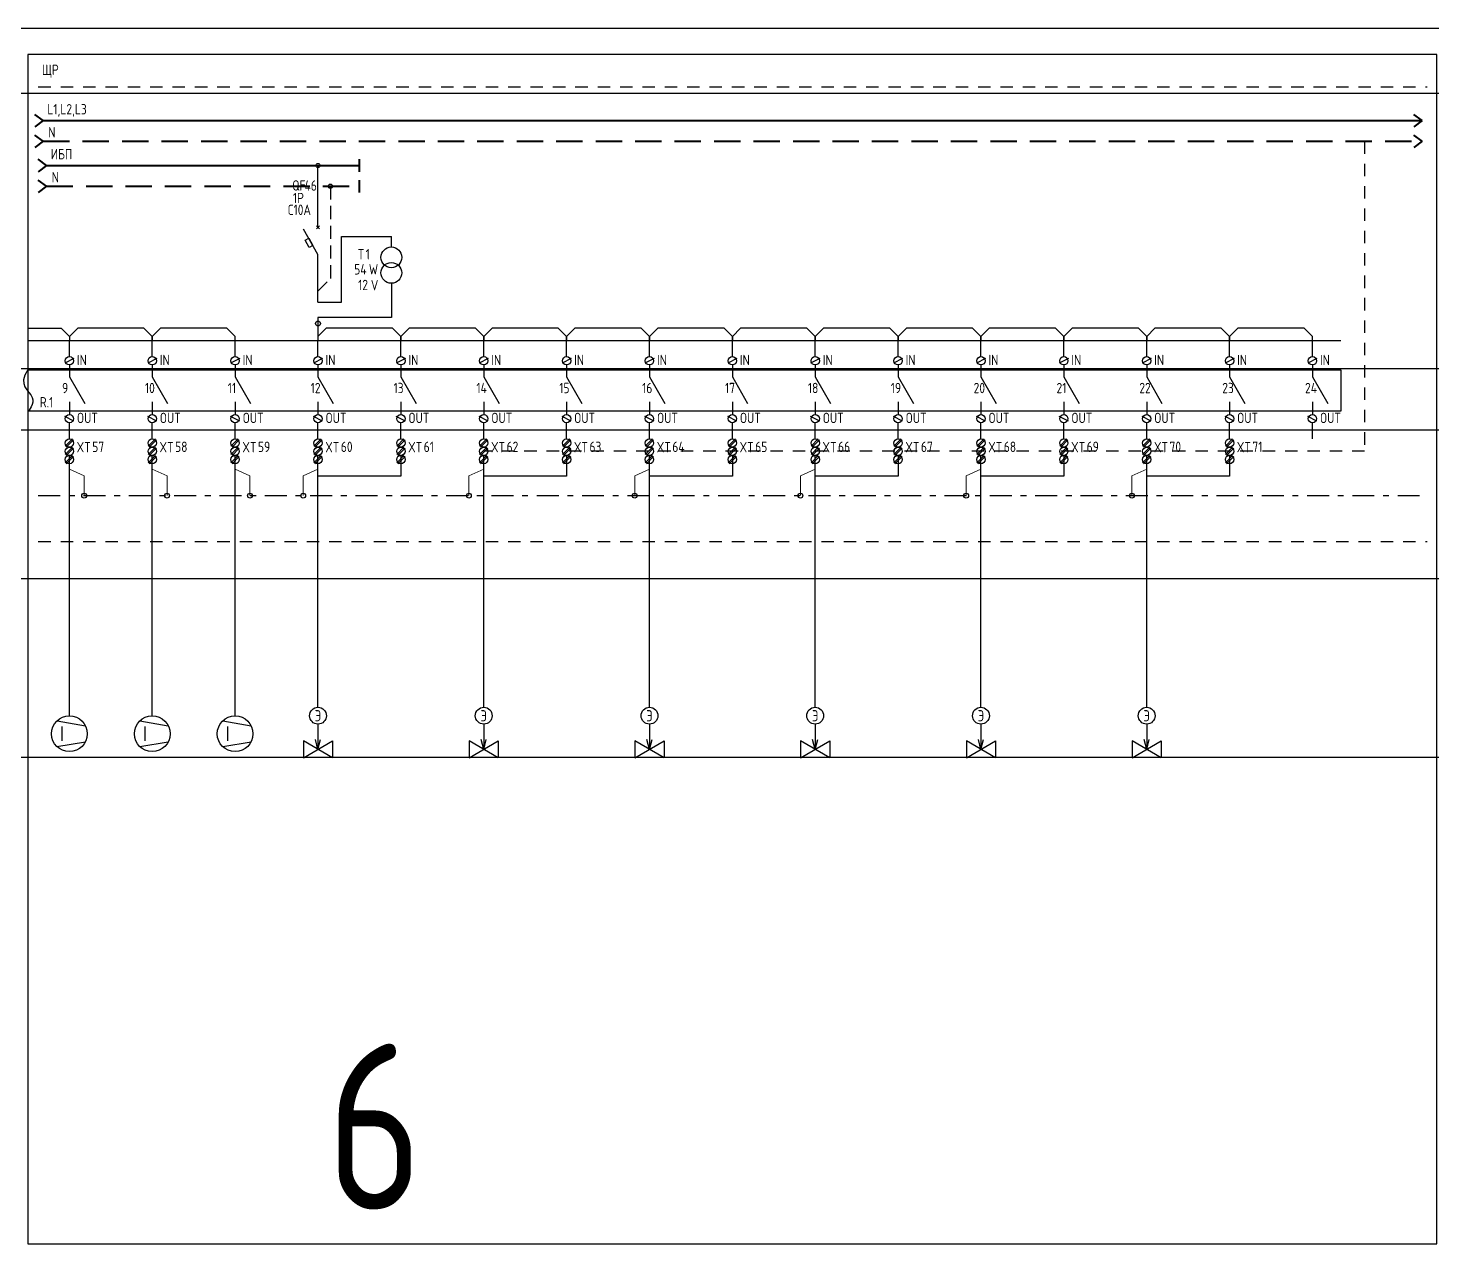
# Model space of a CAD drawing. Header units: millimetres. Extents: x -174 to 283928, y 1291 to 21053.
# Drawn here: x 1755 to 2093.8, y 1291 to 1584.4 of the extents above; entities that cross this region are included whole.
import ezdxf
from ezdxf.enums import TextEntityAlignment as Align

# ---------------------------------------------------------------- set-up
doc = ezdxf.new("R2010")
doc.units = ezdxf.units.MM
for name, pattern in [('HIDDEN2', [4.7625, 3.175, -1.5875]), ('JIS_02_0.7', [1.35, 0.75, -0.6]), ('Штрихштриховая', [10.936111, 5.291667, -2.116667, 1.411111, -2.116667])]:
    doc.linetypes.add(name, pattern=pattern)
doc.layers.add('0-Область подсчета', color=152, linetype='Continuous', plot=False, transparency=0.5)
for name, color, linetype in [('0_UNC_11 Мот. Оборудование', 1, 'Continuous'), ('0_ХТ', 7, 'Continuous'), ('Нумерация QF', 7, 'Continuous')]:
    doc.layers.add(name, color=color, linetype=linetype)
doc.layers.add('_0_ PE_проводник', color=3, linetype='Штрихштриховая', lineweight=20)
doc.styles.add('UNC_A', font='GOST2304A.ttf')
doc.styles.add('UNC_GOST_Scheme', font='GOST2304A.ttf')
doc.styles.add('Unecom', font='GOST2304A.ttf', dxfattribs={"height": 2.5})

# ---------------------------------------------------------------- blocks, each defined once
blk = doc.blocks.new('24-4')
for p, q in [((0, 19.84), (0, 23.7)), ((20, 19.84), (20, 23.7)), ((40, 19.84), (40, 23.7)), ((60, 19.84), (60, 23.7)), ((80, 19.84), (80, 23.7)), ((100, 19.84), (100, 23.7)), ((120, 19.84), (120, 23.7)), ((140, 19.84), (140, 23.7)), ((160, 19.84), (160, 23.7)), ((180, 19.84), (180, 23.7)), ((200, 19.84), (200, 23.7)), ((220, 19.84), (220, 23.7)), ((240, 19.84), (240, 23.7)), ((260, 19.84), (260, 23.7)), ((280, 19.84), (280, 23.7)), ((300, 19.84), (300, 23.7)), ((0, 17.84), (0, 14.96)), ((20, 17.84), (20, 14.96)), ((40, 17.84), (40, 14.96)), ((60, 17.84), (60, 14.96)), ((80, 17.84), (80, 14.96)), ((100, 17.84), (100, 14.96)), ((120, 17.84), (120, 14.96)), ((140, 17.84), (140, 14.96)), ((160, 17.84), (160, 14.96)), ((180, 17.84), (180, 14.96)), ((200, 17.84), (200, 14.96)), ((220, 17.84), (220, 14.96)), ((240, 17.84), (240, 14.96)), ((260, 17.84), (260, 14.96)), ((280, 17.84), (280, 14.96)), ((300, 17.84), (300, 14.96)), ((0, 14.96), (3.69, 8.57)), ((20, 14.96), (23.69, 8.57)), ((40, 14.96), (43.69, 8.57)), ((60, 14.96), (63.69, 8.57)), ((80, 14.96), (83.69, 8.57)), ((100, 14.96), (103.69, 8.57)), ((120, 14.96), (123.69, 8.57)), ((140, 14.96), (143.69, 8.57)), ((160, 14.96), (163.69, 8.57)), ((180, 14.96), (183.69, 8.57)), ((200, 14.96), (203.69, 8.57)), ((220, 14.96), (223.69, 8.57)), ((240, 14.96), (243.69, 8.57)), ((260, 14.96), (263.69, 8.57)), ((280, 14.96), (283.69, 8.57)), ((300, 14.96), (303.69, 8.57)), ((0, 8.96), (0, 5.86)), ((20, 8.96), (20, 5.86)), ((40, 8.96), (40, 5.86)), ((60, 8.96), (60, 5.86)), ((80, 8.96), (80, 5.86)), ((100, 8.96), (100, 5.86)), ((120, 8.96), (120, 5.86)), ((140, 8.96), (140, 5.86)), ((160, 8.96), (160, 5.86)), ((180, 8.96), (180, 5.86)), ((200, 8.96), (200, 5.86)), ((220, 8.96), (220, 5.86)), ((240, 8.96), (240, 5.86)), ((260, 8.96), (260, 5.86)), ((280, 8.96), (280, 5.86)), ((300, 8.96), (300, 5.86)), ((0, 0), (0, 3.86)), ((20, 0), (20, 3.86)), ((40, 0), (40, 3.86)), ((60, 0), (60, 3.86)), ((80, 0), (80, 3.86)), ((100, 0), (100, 3.86)), ((120, 0), (120, 3.86)), ((140, 0), (140, 3.86)), ((160, 0), (160, 3.86)), ((180, 0), (180, 3.86)), ((200, 0), (200, 3.86)), ((220, 0), (220, 3.86)), ((240, 0), (240, 3.86)), ((260, 0), (260, 3.86)), ((280, 0), (280, 3.86)), ((300, 0), (300, 3.86))]:
    blk.add_line(p, q)
at = {"linetype": 'ByBlock', "lineweight": -2}
for points in [[(1.1, 19.4), (-1.1, 18.28)], [(21.1, 19.4), (18.9, 18.28)], [(41.1, 19.4), (38.9, 18.28)], [(61.1, 19.4), (58.9, 18.28)], [(81.1, 19.4), (78.9, 18.28)], [(101.1, 19.4), (98.9, 18.28)], [(121.1, 19.4), (118.9, 18.28)], [(141.1, 19.4), (138.9, 18.28)], [(161.1, 19.4), (158.9, 18.28)], [(181.1, 19.4), (178.9, 18.28)], [(201.1, 19.4), (198.9, 18.28)], [(221.1, 19.4), (218.9, 18.28)], [(241.1, 19.4), (238.9, 18.28)], [(261.1, 19.4), (258.9, 18.28)], [(281.1, 19.4), (278.9, 18.28)], [(301.1, 19.4), (298.9, 18.28)], [(1.1, 4.3), (-1.1, 5.42)], [(21.1, 4.3), (18.9, 5.42)], [(41.1, 4.3), (38.9, 5.42)], [(61.1, 4.3), (58.9, 5.42)], [(81.1, 4.3), (78.9, 5.42)], [(101.1, 4.3), (98.9, 5.42)], [(121.1, 4.3), (118.9, 5.42)], [(141.1, 4.3), (138.9, 5.42)], [(161.1, 4.3), (158.9, 5.42)], [(181.1, 4.3), (178.9, 5.42)], [(201.1, 4.3), (198.9, 5.42)], [(221.1, 4.3), (218.9, 5.42)], [(241.1, 4.3), (238.9, 5.42)], [(261.1, 4.3), (258.9, 5.42)], [(281.1, 4.3), (278.9, 5.42)], [(301.1, 4.3), (298.9, 5.42)]]:
    blk.add_lwpolyline(points, dxfattribs=at)
for points in [[(-10.03, 16.65), (306.83, 16.65)], [(306.83, 16.65), (306.83, 6.65)], [(306.83, 6.65), (-9.94, 6.65)]]:
    blk.add_lwpolyline(points)
for centre in [(0, 18.84), (20, 18.84), (40, 18.84), (60, 18.84), (80, 18.84), (100, 18.84), (120, 18.84), (140, 18.84), (160, 18.84), (180, 18.84), (200, 18.84), (220, 18.84), (240, 18.84), (260, 18.84), (280, 18.84), (300, 18.84), (0, 4.86), (20, 4.86), (40, 4.86), (60, 4.86), (80, 4.86), (100, 4.86), (120, 4.86), (140, 4.86), (160, 4.86), (180, 4.86), (200, 4.86), (220, 4.86), (240, 4.86), (260, 4.86), (280, 4.86), (300, 4.86)]:
    blk.add_circle(centre, 1)
blk.add_open_spline([(-10.03, 16.65), (-12.64, 12.91), (-6.61, 10.25), (-9.94, 6.65), (-9.94, 6.65)], degree=3)
at = {"char_height": 2.5, "attachment_point": 1, "style": 'UNC_A'}
for s, width, heights, insert in [('IN', 3.0901, [3.08], (1.82, 20.28)), ('IN', 3.0901, [3.08], (21.82, 20.28)), ('IN', 3.0901, [3.08], (41.82, 20.28)), ('IN', 3.0901, [3.08], (61.82, 20.28)), ('IN', 3.0901, [3.08], (81.82, 20.28)), ('IN', 3.0901, [3.08], (101.82, 20.28)), ('IN', 3.0901, [3.08], (121.82, 20.28)), ('IN', 3.0901, [3.08], (141.82, 20.28)), ('IN', 3.0901, [3.08], (161.82, 20.28)), ('IN', 3.0901, [3.08], (181.82, 20.28)), ('IN', 3.0901, [3.08], (201.82, 20.28)), ('IN', 3.0901, [3.08], (221.82, 20.28)), ('IN', 3.0901, [3.08], (241.82, 20.28)), ('IN', 3.0901, [3.08], (261.82, 20.28)), ('IN', 3.0901, [3.08], (281.82, 20.28)), ('IN', 3.0901, [3.08], (301.82, 20.28)), ('9', 4.9854, [3.08], (-1.77, 13.52)), ('10', 4.9854, [3.08], (18.23, 13.52)), ('11', 4.9854, [3.08], (38.23, 13.52)), ('12', 4.9854, [3.08], (58.23, 13.52)), ('13', 4.9854, [3.08], (78.23, 13.52)), ('14', 4.9854, [3.08], (98.23, 13.52)), ('15', 4.9854, [3.08], (118.23, 13.52)), ('16', 4.9854, [3.08], (138.23, 13.52)), ('17', 4.9854, [3.08], (158.23, 13.52)), ('18', 14.3119, [4.09], (178.23, 13.52)), ('19', 4.9854, [3.08], (198.23, 13.52)), ('20', 4.9854, [3.08], (218.23, 13.52)), ('21', 4.9854, [3.08], (238.23, 13.52)), ('22', 4.9854, [3.08], (258.23, 13.52)), ('23', 4.9854, [3.08], (278.23, 13.52)), ('24', 4.9854, [3.08], (298.23, 13.52)), ('OUT', 4.6795, [3.08], (1.82, 6.3)), ('OUT', 4.6795, [3.08], (21.82, 6.3)), ('OUT', 4.6795, [3.08], (41.82, 6.3)), ('OUT', 4.6795, [3.08], (61.82, 6.3)), ('OUT', 4.6795, [3.08], (81.82, 6.3)), ('OUT', 4.6795, [3.08], (101.82, 6.3)), ('OUT', 4.6795, [3.08], (121.82, 6.3)), ('OUT', 4.6795, [3.08], (141.82, 6.3)), ('OUT', 4.6795, [3.08], (161.82, 6.3)), ('OUT', 4.6795, [3.08], (181.82, 6.3)), ('OUT', 4.6795, [3.08], (201.82, 6.3)), ('OUT', 4.6795, [3.08], (221.82, 6.3)), ('OUT', 4.6795, [3.08], (241.82, 6.3)), ('OUT', 4.6795, [3.08], (261.82, 6.3)), ('OUT', 4.6795, [3.08], (281.82, 6.3)), ('OUT', 4.6795, [3.08], (301.82, 6.3))]:
    blk.add_mtext_dynamic_manual_height_columns(s, width=width, gutter_width=12.5, heights=heights, dxfattribs=dict(at, insert=insert))
blk = doc.blocks.new('*U269')
at = {"lineweight": 40}
for p, q in [((0, 0), (-2, 1.5)), ((0, 0), (-2, -1.5)), ((332.84, 0), (330.84, 1.5)), ((332.84, 0), (330.84, -1.5)), ((0, -5), (-2, -3.5)), ((0, -5), (-2, -6.5)), ((332.84, -5), (330.84, -3.5)), ((332.84, -5), (330.84, -6.5))]:
    blk.add_line(p, q, dxfattribs=at)
at = {"linetype": 'ByBlock', "lineweight": 40}
blk.add_lwpolyline([(0, 0), (332.84, 0)], dxfattribs=at)
at = {"color": 4, "linetype": 'HIDDEN2', "lineweight": 40, "ltscale": 2}
blk.add_lwpolyline([(0, -5), (332.84, -5)], dxfattribs=at)
at = {"insert": (1.24, -1.57), "char_height": 2.5, "attachment_point": 1, "style": 'UNC_A'}
blk.add_mtext_dynamic_manual_height_columns('N', width=3.8436, gutter_width=12.5, heights=[0], dxfattribs=at)
at = {"style": 'UNC_A'}
blk.add_attdef('ЛИНИЯ', (1, 1.5), '', height=2.5, dxfattribs=at)
blk = doc.blocks.new('*U89')
at = {"color": 0}
for p, q in [((-1.72, 1.82), (2.25, 1.09)), ((-1.01, -1), (-1, 1.01)), ((-1.74, -1.8), (2.24, -1.12))]:
    blk.add_line(p, q, dxfattribs=at)
blk.add_circle((0, 0), 2.5, dxfattribs=at)
at = {"color": 18, "true_color": 0x000000, "style": 'Unecom'}
blk.add_attdef('V.', (-0.77, 5.77), '', height=2.5, dxfattribs=at)
blk = doc.blocks.new('XT')
at = {"color": 32, "true_color": 0xcd6928}
for p, q in [((0.75, 0), (-1, -1.75)), ((1, -0.25), (-0.75, -2))]:
    blk.add_line(p, q, dxfattribs=at)
at = {"color": 5}
for p, q in [((0.75, -2), (-1, -3.75)), ((1, -2.25), (-0.75, -4))]:
    blk.add_line(p, q, dxfattribs=at)
at = {"color": 3}
for p, q in [((0.75, -4), (-1, -5.75)), ((1, -4.25), (-0.75, -6))]:
    blk.add_line(p, q, dxfattribs=at)
at = {"color": 32, "true_color": 0xcd6928}
blk.add_circle((0, -1), 1, dxfattribs=at)
at = {"color": 5}
blk.add_circle((0, -3), 1, dxfattribs=at)
at = {"color": 3}
blk.add_circle((0, -5), 1, dxfattribs=at)
at = {"style": 'UNC_A'}
blk.add_attdef('1', (1.75, 0.11), '', height=2.5, dxfattribs=at)
blk = doc.blocks.new('*U234')
at = {"color": 0, "linetype": 'ByBlock'}
for p, q in [((-1.3, 2.25), (1.3, -2.25)), ((-1.3, -2.25), (1.3, 2.25)), ((1.3, 2.25), (-1.3, 2.25)), ((0, 0), (1.51, 0.4)), ((3.9, 0), (0, 0)), ((0, 0), (1.51, -0.4)), ((1.3, -2.25), (-1.3, -2.25))]:
    blk.add_line(p, q, dxfattribs=at)
blk.add_circle((5.2, 0), 1.3, dxfattribs=at)
at = {"color": 0, "linetype": 'ByBlock', "style": 'UNC_GOST_Scheme'}
blk.add_text('Э', height=1.73, rotation=270, dxfattribs=at).set_placement((5.2, 0), align=Align.MIDDLE_CENTER)
at = {"color": 18, "true_color": 0x000000, "style": 'Unecom'}
blk.add_attdef('EK.', (-1.64, 7.72), '', height=2.5, dxfattribs=at)
blk = doc.blocks.new('*U306')
for p, q in [((0, -36.27), (0, -21.34)), ((0, -42.79), (-3.51, -36.72)), ((-0.35, -36.62), (0.35, -35.91)), ((0.35, -36.62), (-0.35, -35.91)), ((0, -54.31), (0, -42.79))]:
    blk.add_line(p, q)
at = {"color": 4, "linetype": 'HIDDEN2'}
for p in [(3, -26.34), (0, -51.65)]:
    blk.add_line(p, (3, -48.65), dxfattribs=at)
blk.add_lwpolyline([(-2.12, -41.12), (-3.12, -39.39), (-2.25, -38.89), (-1.25, -40.62)], close=True)
for centre in [(0, -21.34), (3, -26.34)]:
    blk.add_circle(centre, 0.5)
at = {"insert": (-6.21, -24.9), "char_height": 2.5, "attachment_point": 1, "style": 'Unecom'}
blk.add_mtext_dynamic_manual_height_columns('\\pxql;QF', width=5.7065, gutter_width=12.5, heights=[4.37], dxfattribs=at)
at = {"style": 'Unecom'}
blk.add_attdef('N', (-3.15, -27.4), '', height=2.5, dxfattribs=at)
for tag, p in [('P', (-3.4, -30.43)), ('A', (-1.7, -33.28))]:
    blk.add_attdef(tag, text='', height=2.5, dxfattribs=at).set_placement(p, align=Align.RIGHT)
blk = doc.blocks.new('*U307')
at = {"lineweight": 40}
for p, q in [((0, 0), (-2, 1.5)), ((0, 0), (-2, -1.5)), ((0, -5), (-2, -3.5)), ((0, -5), (-2, -6.5))]:
    blk.add_line(p, q, dxfattribs=at)
at = {"linetype": 'ByBlock', "lineweight": 40}
for points in [[(0, 0), (75.42, 0)], [(75.42, 1.5), (75.42, -1.5)], [(75.42, -3.5), (75.42, -6.5)]]:
    blk.add_lwpolyline(points, dxfattribs=at)
at = {"color": 4, "linetype": 'HIDDEN2', "lineweight": 40, "ltscale": 2}
blk.add_lwpolyline([(0, -5), (75.42, -5)], dxfattribs=at)
at = {"insert": (1.24, -1.57), "char_height": 2.5, "attachment_point": 1, "style": 'UNC_A'}
blk.add_mtext_dynamic_manual_height_columns('N', width=3.8436, gutter_width=12.5, heights=[0], dxfattribs=at)
at = {"style": 'UNC_A'}
blk.add_attdef('ЛИНИЯ', (1, 1.5), '', height=2.5, dxfattribs=at)
blk = doc.blocks.new('БП')
at = {"color": 0, "lineweight": 25}
for p, q in [((0, -2.5), (0, 0)), ((0, -11.25), (0, -13.75))]:
    blk.add_line(p, q, dxfattribs=at)
for centre in [(0, -5), (0, -8.75)]:
    blk.add_circle(centre, 2.5, dxfattribs=at)
at = {"lineweight": 25, "char_height": 2.5, "attachment_point": 1, "style": 'UNC_A'}
for s, width, insert in [('T', 2.5, (-8.13, -3)), ('W', 2.4816, (-5.43, -6.65)), ('V', 2.5983, (-4.95, -10.45))]:
    blk.add_mtext_dynamic_manual_height_columns(s, width=width, gutter_width=12.5, heights=[0], dxfattribs=dict(at, insert=insert))
at = {"lineweight": 25, "style": 'UNC_A'}
blk.add_attdef('N', (-6.19, -5.48), '', height=2.5, dxfattribs=at)
for tag, p in [('W', (-5.98, -9.14)), ('V', (-5.63, -12.91))]:
    blk.add_attdef(tag, text='', height=2.5, dxfattribs=at).set_placement(p, align=Align.RIGHT)

msp = doc.modelspace()

# ---------------------------------------------------------------- linework, layer by layer
at = {"color": 6}
msp.add_lwpolyline([(2095, 1577.99), (1755, 1577.99), (1755, 1290.99), (2095, 1290.99), (2095, 1577.99)], dxfattribs=at)
at = {"linetype": 'JIS_02_0.7', "ltscale": 4}
for points in [[(1757.499, 1570.16), (2092.679, 1570.16)], [(1757.499, 1460.471), (2092.679, 1460.471)]]:
    msp.add_lwpolyline(points, dxfattribs=at)
at = {"color": 4, "linetype": 'JIS_02_0.7', "ltscale": 4}
msp.add_lwpolyline([(2077.582, 1557.041), (2077.582, 1482.249), (1865, 1482.248)], dxfattribs=at)
for points in [[(1825, 1518.239), (1830.644, 1518.239), (1830.644, 1534.046), (1842.703, 1534.046)], [(1842.703, 1520.626), (1842.703, 1514.517), (1825, 1514.517), (1825, 1513.081)], [(1755.059, 1511.949), (1763, 1511.949), (1765, 1509.949), (1765, 1508.949)], [(1785, 1508.949), (1785, 1509.949), (1783, 1511.949), (1767, 1511.949), (1765, 1509.949), (1765, 1508.949)], [(1805, 1508.949), (1805, 1509.949), (1803, 1511.949), (1787, 1511.949), (1785, 1509.949), (1785, 1508.949)], [(1825, 1513.081), (1825, 1508.949)], [(1845, 1508.949), (1845, 1509.949), (1843, 1511.949), (1827, 1511.949), (1825, 1509.949), (1825, 1508.949)], [(1865, 1508.949), (1865, 1509.949), (1863, 1511.949), (1847, 1511.949), (1845, 1509.949), (1845, 1508.949)], [(1885, 1508.949), (1885, 1509.949), (1883, 1511.949), (1867, 1511.949), (1865, 1509.949), (1865, 1508.949)], [(1905, 1508.949), (1905, 1509.949), (1903, 1511.949), (1887, 1511.949), (1885, 1509.949), (1885, 1508.949)], [(1925, 1508.949), (1925, 1509.949), (1923, 1511.949), (1907, 1511.949), (1905, 1509.949), (1905, 1508.949)], [(1945, 1508.949), (1945, 1509.949), (1943, 1511.949), (1927, 1511.949), (1925, 1509.949), (1925, 1508.949)], [(1965, 1508.949), (1965, 1509.949), (1963, 1511.949), (1947, 1511.949), (1945, 1509.949), (1945, 1508.949)], [(1985, 1508.949), (1985, 1509.949), (1983, 1511.949), (1967, 1511.949), (1965, 1509.949), (1965, 1508.949)], [(2005, 1508.949), (2005, 1509.949), (2003, 1511.949), (1987, 1511.949), (1985, 1509.949), (1985, 1508.949)], [(2025, 1508.949), (2025, 1509.949), (2023, 1511.949), (2007, 1511.949), (2005, 1509.949), (2005, 1508.949)], [(2045, 1508.949), (2045, 1509.949), (2043, 1511.949), (2027, 1511.949), (2025, 1509.949), (2025, 1508.949)], [(2065, 1508.949), (2065, 1509.949), (2063, 1511.949), (2047, 1511.949), (2045, 1509.949), (2045, 1508.949)], [(1764.998, 1418.422), (1765, 1481.249)], [(1764.998, 1418.422), (1765, 1481.249)], [(1784.998, 1418.422), (1785, 1481.249)], [(1784.998, 1418.422), (1785, 1481.249)], [(1804.998, 1418.422), (1805, 1481.249)], [(1804.998, 1418.422), (1805, 1481.249)], [(1824.998, 1420.486), (1825, 1481.249)], [(1845, 1481.252), (1845, 1476.252), (1825, 1476.252)], [(1864.998, 1420.486), (1865, 1481.249)], [(1885, 1481.252), (1885, 1476.252), (1865, 1476.252)], [(1904.998, 1420.486), (1905, 1481.249)], [(1925, 1481.252), (1925, 1476.252), (1905, 1476.252)], [(1944.998, 1420.486), (1945, 1481.249)], [(1965, 1481.252), (1965, 1476.252), (1945, 1476.252)], [(1984.998, 1420.486), (1985, 1481.249)], [(2005, 1481.252), (2005, 1476.252), (1985, 1476.252)], [(2024.998, 1420.486), (2025, 1481.249)], [(2045, 1481.252), (2045, 1476.252), (2025, 1476.252)]]:
    msp.add_lwpolyline(points)
at = {"color": 1}
msp.add_lwpolyline([(1755.059, 1508.949), (2071.828, 1508.949)], dxfattribs=at)
at = {"color": 3, "linetype": 'Штрихштриховая'}
msp.add_lwpolyline([(1757.499, 1471.568), (2092.679, 1471.568)], dxfattribs=at)
at = {"color": 0, "linetype": 'ByBlock', "lineweight": -3}
for centre in [(1825, 1513.081), (1768.573, 1471.545), (1788.573, 1471.545), (1808.573, 1471.545), (1821.43, 1471.543), (1861.43, 1471.543), (1901.43, 1471.543), (1941.43, 1471.543), (1981.43, 1471.543), (2021.43, 1471.543)]:
    msp.add_circle(centre, 0.575, dxfattribs=at)
at = {"layer": '0-Область подсчета'}
for points in [[(147.309, 1584.367), (6296.248, 1584.367), (6296.248, 1408.375), (147.309, 1408.375)], [(150.349, 1568.697), (6220.211, 1568.697), (6220.211, 1502.163), (150.349, 1502.163)], [(142.142, 1487.401), (6300.609, 1487.401), (6300.609, 1451.513), (142.142, 1451.513)]]:
    msp.add_lwpolyline(points, close=True, dxfattribs=at)
at = {"layer": '_0_ PE_проводник'}
for points in [[(1768.573, 1471.545), (1768.573, 1476.313), (1765, 1477.936)], [(1788.573, 1471.545), (1788.573, 1476.313), (1785, 1477.936)], [(1808.573, 1471.545), (1808.573, 1476.313), (1805, 1477.936)], [(1821.43, 1471.543), (1821.427, 1476.311), (1825, 1477.936)], [(1861.43, 1471.543), (1861.427, 1476.311), (1865, 1477.936)], [(1901.43, 1471.543), (1901.427, 1476.311), (1905, 1477.936)], [(1941.43, 1471.543), (1941.427, 1476.311), (1945, 1477.936)], [(1981.43, 1471.543), (1981.427, 1476.311), (1985, 1477.936)], [(2021.43, 1471.543), (2021.427, 1476.311), (2025, 1477.936)]]:
    msp.add_lwpolyline(points, dxfattribs=at)

# ---------------------------------------------------------------- block references
for name, p, values in [('*U269', (1758.671, 1562.041), {'ЛИНИЯ': 'L1,L2,L3'}), ('*U307', (1759.499, 1551.207), {'ЛИНИЯ': 'ИБП'})]:
    msp.add_blockref(name, p).add_auto_attribs(values)
at = {"color": 1}
ref = msp.add_blockref('*U306', (1825, 1572.547), dxfattribs=at)
ref.add_attrib('P', '1P', dxfattribs={"height": 2.5, "style": 'Unecom'}).set_placement((1821.604, 1542.113), align=Align.RIGHT)
ref.add_attrib('A', 'С10А', dxfattribs={"height": 2.5, "style": 'Unecom'}).set_placement((1823.297, 1539.267), align=Align.RIGHT)
at = {"color": 244, "true_color": 0x991b1e}
msp.add_blockref('БП', (1842.703, 1534.046), dxfattribs=at).add_auto_attribs({'N': '1', 'W': '54', 'V': '12'})
msp.add_blockref('24-4', (1765, 1485.249))
ref = msp.add_blockref('XT', (1765, 1485.248))
ref.add_attrib('1', 'XT', (1766.748, 1482.006), dxfattribs={"height": 2.5, "style": 'UNC_A'})
ref = msp.add_blockref('XT', (1785, 1485.248))
ref.add_attrib('1', 'XT', (1786.748, 1482.006), dxfattribs={"height": 2.5, "style": 'UNC_A'})
ref = msp.add_blockref('XT', (1805, 1485.248))
ref.add_attrib('1', 'XT', (1806.748, 1482.006), dxfattribs={"height": 2.5, "style": 'UNC_A'})
ref = msp.add_blockref('XT', (1825, 1485.248))
ref.add_attrib('1', 'XT', (1826.748, 1482.006), dxfattribs={"height": 2.5, "style": 'UNC_A'})
ref = msp.add_blockref('XT', (1845, 1485.248))
ref.add_attrib('1', 'XT', (1846.748, 1482.006), dxfattribs={"height": 2.5, "style": 'UNC_A'})
ref = msp.add_blockref('XT', (1865, 1485.248))
ref.add_attrib('1', 'XT', (1866.748, 1482.006), dxfattribs={"height": 2.5, "style": 'UNC_A'})
ref = msp.add_blockref('XT', (1885, 1485.248))
ref.add_attrib('1', 'XT', (1886.748, 1482.006), dxfattribs={"height": 2.5, "style": 'UNC_A'})
ref = msp.add_blockref('XT', (1905, 1485.248))
ref.add_attrib('1', 'XT', (1906.748, 1482.006), dxfattribs={"height": 2.5, "style": 'UNC_A'})
ref = msp.add_blockref('XT', (1925, 1485.248))
ref.add_attrib('1', 'XT', (1926.748, 1482.006), dxfattribs={"height": 2.5, "style": 'UNC_A'})
ref = msp.add_blockref('XT', (1945, 1485.248))
ref.add_attrib('1', 'XT', (1946.748, 1482.006), dxfattribs={"height": 2.5, "style": 'UNC_A'})
ref = msp.add_blockref('XT', (1965, 1485.248))
ref.add_attrib('1', 'XT', (1966.748, 1482.006), dxfattribs={"height": 2.5, "style": 'UNC_A'})
ref = msp.add_blockref('XT', (1985, 1485.248))
ref.add_attrib('1', 'XT', (1986.748, 1482.006), dxfattribs={"height": 2.5, "style": 'UNC_A'})
ref = msp.add_blockref('XT', (2005, 1485.248))
ref.add_attrib('1', 'XT', (2006.748, 1482.006), dxfattribs={"height": 2.5, "style": 'UNC_A'})
ref = msp.add_blockref('XT', (2025, 1485.248))
ref.add_attrib('1', 'XT', (2026.748, 1482.006), dxfattribs={"height": 2.5, "style": 'UNC_A'})
ref = msp.add_blockref('XT', (2045, 1485.248))
ref.add_attrib('1', 'XT', (2046.748, 1482.006), dxfattribs={"height": 2.5, "style": 'UNC_A'})
at = {"color": 4, "xscale": 1.723700648534968, "yscale": 1.723700648534968, "zscale": 1.723700648534968}
for p in [(1765, 1414.092), (1785, 1414.092), (1805, 1414.092)]:
    msp.add_blockref('*U89', p, dxfattribs=at)
at = {"layer": '0_UNC_11 Мот. Оборудование', "color": 1, "xscale": 1.561594362421454, "yscale": 1.561594362421454, "zscale": 1.561594362421454, "rotation": 90}
for p in [(1824.998, 1410.328), (1864.998, 1410.328), (1904.998, 1410.328), (1944.998, 1410.328), (1984.998, 1410.328), (2024.998, 1410.328)]:
    msp.add_blockref('*U234', p, dxfattribs=at)

# ---------------------------------------------------------------- texts
at = {"color": 1, "insert": (1757.847, 1495.323), "char_height": 2.5, "attachment_point": 1, "style": 'Unecom'}
msp.add_mtext_dynamic_manual_height_columns('R.1', width=11.00949, gutter_width=12.5, heights=[0], dxfattribs=at)
at = {"layer": '0_ХТ', "char_height": 2.5, "attachment_point": 4, "style": 'Unecom'}
for s, insert in [('57', (1770.511, 1483.329)), ('58', (1790.511, 1483.329)), ('59', (1810.511, 1483.329)), ('60', (1830.511, 1483.329)), ('61', (1850.511, 1483.329)), ('62', (1870.511, 1483.329)), ('63', (1890.511, 1483.329)), ('64', (1910.511, 1483.329)), ('65', (1930.511, 1483.329)), ('66', (1950.511, 1483.329)), ('67', (1970.511, 1483.329)), ('68', (1990.511, 1483.329)), ('69', (2010.511, 1483.329)), ('70', (2030.511, 1483.329)), ('71', (2050.511, 1483.329))]:
    msp.add_mtext_dynamic_manual_height_columns(s, width=10.42076, gutter_width=12.5, heights=[0], dxfattribs=dict(at, insert=insert))
at = {"layer": 'Defpoints', "color": 6, "insert": (1827.024, 1339.307), "char_height": 40, "attachment_point": 1, "style": 'Unecom'}
msp.add_mtext_dynamic_manual_height_columns('6', width=99.92054, gutter_width=12.5, heights=[0], dxfattribs=at)
at = {"layer": 'Нумерация QF', "char_height": 2.5, "style": 'Unecom'}
for s, width, insert, attachment_point in [('ЩР', 13.62236, (1758.367, 1575.564), 1), ('46', 7.51, (1821.751, 1546.376), 4)]:
    msp.add_mtext_dynamic_manual_height_columns(s, width=width, gutter_width=12.5, heights=[0], dxfattribs=dict(at, insert=insert, attachment_point=attachment_point))

doc.saveas('drawing.dxf')
